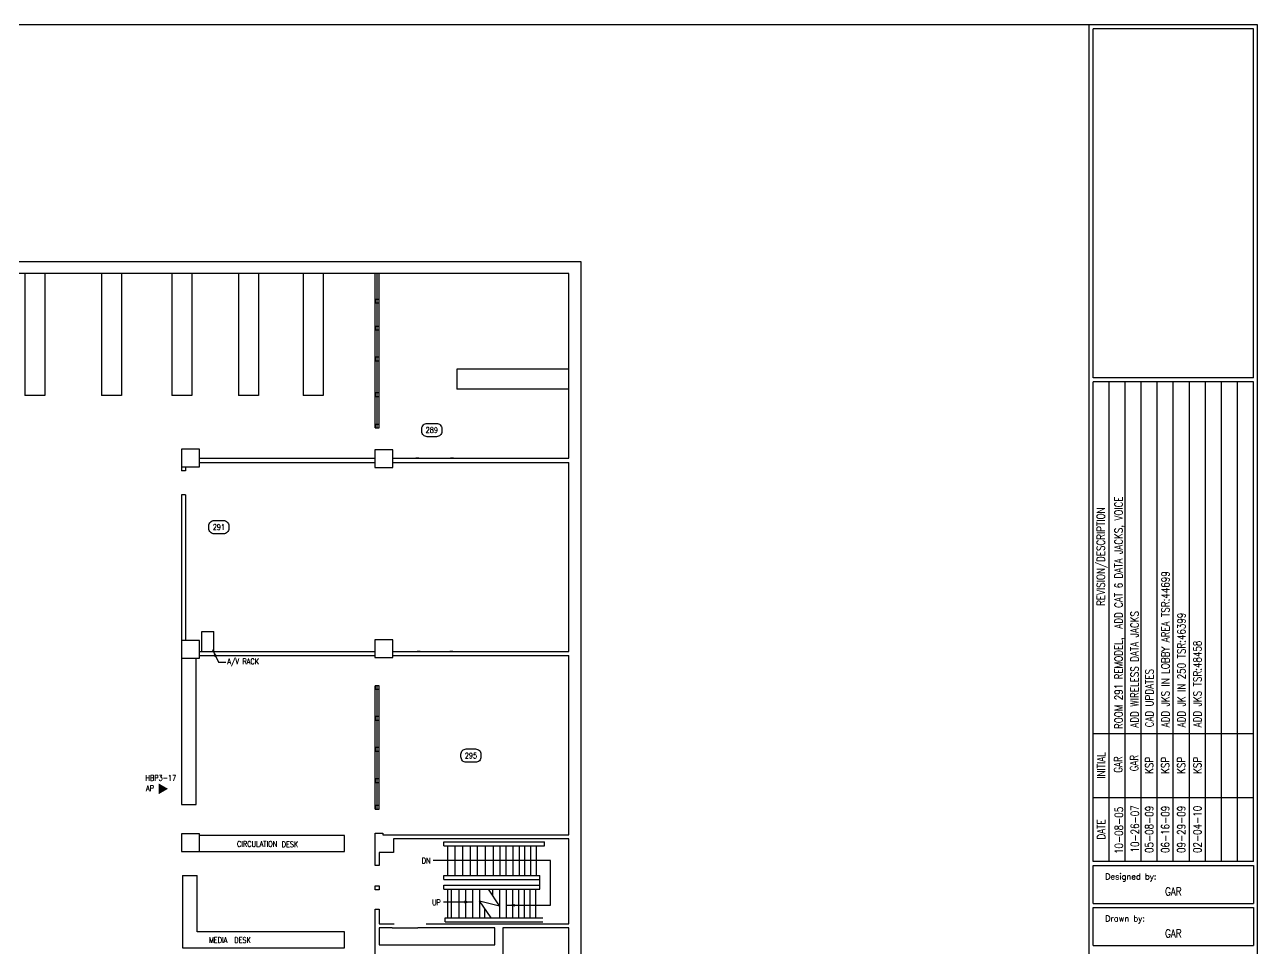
# Model space of a CAD drawing. Extents: x -97 to 5019, y -54 to 3540.
# Drawn here: x 2554 to 4402, y 1928 to 3314 of the extents above; entities that cross this region are included whole.
import ezdxf
from ezdxf.enums import TextEntityAlignment as Align

# ---------------------------------------------------------------- set-up
doc = ezdxf.new("R2010")
doc.units = 0
doc.header["$LTSCALE"] = 48
doc.header["$MEASUREMENT"] = 0
doc.layers.get('0').update_dxf_attribs({"linetype": 'CONTINUOUS'})
for name, color, linetype in [('Bldg', 34, 'CONTINUOUS'), ('BORDER', 2, 'CONTINUOUS'), ('JACK NUMBERS', 1, 'CONTINUOUS'), ('JACK-AP', 1, 'CONTINUOUS'), ('ROOMS', 34, 'CONTINUOUS')]:
    doc.layers.add(name, color=color, linetype=linetype)
doc.styles.add('A', font='SIMPLEX.shx', dxfattribs={"width": 0.8, "height": 8.5})
doc.styles.add('SIMPLEX', font='SIMPLEX.shx', dxfattribs={"height": 12})
doc.styles.get("Standard").update_dxf_attribs({"font": 'txt.shx', "width": 0.8})
doc.dimstyles.get("Standard").update_dxf_attribs({"dimtxt": 0.18, "dimasz": 0.18, "dimexe": 0.18, "dimexo": 0.0625, "dimgap": 0.09, "dimtad": 0, "dimtih": 1, "dimtoh": 1, "dimdec": 4, "dimzin": 0, "dimdsep": 46, "dimtxsty": 'Standard', "dimcen": 0.09, "dimadec": 0, "dimazin": 0, "dimtfac": 1, "dimtdec": 4, "dimtofl": 0, "dimtmove": 0, "dimatfit": 3, "dimfxl": 0, "dimtolj": 1, "dimtzin": 0, "dimarcsym": 0})

# ---------------------------------------------------------------- blocks, each defined once
blk = doc.blocks.new('JA')
blk.add_solid([(0, 0), (13.9, -8), (13.9, 8)])

msp = doc.modelspace()

# ---------------------------------------------------------------- linework, layer by layer
at = {"layer": 'Bldg'}
for p, q in [((1152, 2958.5), (3388, 2958.5)), ((3388, 2958.5), (3388, 1610.8)), ((3369.9, 2940.4), (1082.8, 2940.4)), ((2554.4, 2940.2), (2554.4, 2757.7)), ((2584.4, 2940.2), (2584.4, 2757.7)), ((2669, 2940.2), (2669, 2757.7)), ((2699, 2940.2), (2699, 2757.7)), ((2774.5, 2940.2), (2774.5, 2757.7)), ((2804.5, 2940.2), (2804.5, 2757.7)), ((2874.5, 2940.2), (2874.5, 2757.7)), ((2904.5, 2940.2), (2904.5, 2757.7)), ((2971.7, 2940.2), (2971.7, 2757.7)), ((3001.7, 2940.2), (3001.7, 2757.7)), ((3079.7, 2708.9), (3079.7, 2940.4)), ((3082.7, 2708.9), (3082.7, 2940.4)), ((3085.7, 2708.9), (3085.7, 2940.4)), ((3369.9, 2663.4), (3369.9, 2940.4)), ((3079.7, 2901.7), (3079.7, 2896.5)), ((3085.7, 2901.7), (3079.7, 2901.7)), ((3079.7, 2896.5), (3085.7, 2896.5)), ((3085.7, 2896.5), (3085.7, 2901.7)), ((3079.7, 2861.2), (3079.7, 2856)), ((3085.7, 2861.2), (3079.7, 2861.2)), ((3079.7, 2856), (3085.7, 2856)), ((3085.7, 2856), (3085.7, 2861.2)), ((3079.7, 2814.9), (3079.7, 2809.6)), ((3085.7, 2814.9), (3079.7, 2814.9)), ((3085.7, 2809.6), (3085.7, 2814.9)), ((3079.7, 2809.6), (3085.7, 2809.6)), ((3369.8, 2797.2), (3202, 2797.2)), ((3202, 2797.2), (3202, 2767.2)), ((2584.4, 2757.7), (2554.4, 2757.7)), ((2699, 2757.7), (2669, 2757.7)), ((2804.5, 2757.7), (2774.5, 2757.7)), ((2904.5, 2757.7), (2874.5, 2757.7)), ((3001.7, 2757.7), (2971.7, 2757.7)), ((3079.7, 2761.6), (3079.7, 2756.3)), ((3085.7, 2761.6), (3079.7, 2761.6)), ((3079.7, 2756.3), (3085.7, 2756.3)), ((3085.7, 2756.3), (3085.7, 2761.6)), ((3364.3, 2767.2), (3202, 2767.2)), ((3369.8, 2767.2), (3364.3, 2767.2)), ((3079.7, 2714.2), (3079.7, 2708.9)), ((3085.7, 2714.2), (3079.7, 2714.2)), ((3079.7, 2708.9), (3085.7, 2708.9)), ((3085.7, 2708.9), (3085.7, 2714.2)), ((2816, 2663.4), (3079.2, 2663.4)), ((3106, 2663.4), (3369.9, 2663.4)), ((3145.3, 2663.4), (3140.5, 2663.4)), ((3197.1, 2663.4), (3192.3, 2663.4)), ((2789.2, 2650.4), (2789.2, 2644.4)), ((2795.2, 2644.4), (2789.2, 2644.4)), ((2795.2, 2650.4), (2795.2, 2644.4)), ((2816, 2657.3), (3079.2, 2657.3)), ((3106, 2657.3), (3369.9, 2657.3)), ((3140.5, 2657.3), (3145.3, 2657.3)), ((3192.3, 2657.3), (3197.1, 2657.3)), ((3369.9, 2373.6), (3369.9, 2657.3)), ((2795.2, 2608.4), (2789.2, 2608.4)), ((2789.2, 2608.4), (2789.2, 2390.1)), ((2795.2, 2608.4), (2795.2, 2390.1)), ((2819.4, 2373.6), (2819.4, 2403.6)), ((2819.4, 2403.6), (2837.4, 2403.6)), ((2837.4, 2373.6), (2837.4, 2403.6)), ((2816, 2373.6), (3079.2, 2373.6)), ((2816, 2367.5), (3079.2, 2367.5)), ((3106, 2373.6), (3369.9, 2373.6)), ((3106, 2367.5), (3369.9, 2367.5)), ((3147.3, 2373.6), (3142.5, 2373.6)), ((3142.5, 2367.5), (3147.3, 2367.5)), ((3196.2, 2373.6), (3191.4, 2373.6)), ((3191.4, 2367.5), (3196.2, 2367.5)), ((3369.9, 2098.9), (3369.9, 2367.5)), ((2789.2, 2363.5), (2789.2, 2144.2)), ((2811.1, 2144.2), (2811.1, 2363.5)), ((3079.7, 2137.2), (3079.7, 2322.3)), ((3079.7, 2322.3), (3079.7, 2317)), ((3085.7, 2322.3), (3079.7, 2322.3)), ((3079.7, 2317), (3085.7, 2317)), ((3082.7, 2137.2), (3082.7, 2322.3)), ((3085.7, 2137.2), (3085.7, 2322.3)), ((3085.7, 2317), (3085.7, 2322.3)), ((3079.7, 2276), (3079.7, 2270.7)), ((3085.7, 2276), (3079.7, 2276)), ((3085.7, 2270.7), (3085.7, 2276)), ((3079.7, 2270.7), (3085.7, 2270.7)), ((3079.7, 2229.5), (3079.7, 2224.2)), ((3085.7, 2229.5), (3079.7, 2229.5)), ((3079.7, 2224.2), (3085.7, 2224.2)), ((3085.7, 2224.2), (3085.7, 2229.5)), ((3079.7, 2182.7), (3079.7, 2177.4)), ((3085.7, 2182.7), (3079.7, 2182.7)), ((3085.7, 2177.4), (3085.7, 2182.7)), ((3079.7, 2177.4), (3085.7, 2177.4)), ((2789.2, 2144.1), (2811.1, 2144.1)), ((3079.7, 2142.5), (3079.7, 2137.2)), ((3085.7, 2142.5), (3079.7, 2142.5)), ((3079.7, 2137.2), (3085.7, 2137.2)), ((3085.7, 2137.2), (3085.7, 2142.5)), ((3033.8, 2097.7), (2816.1, 2097.7)), ((3033.8, 2073.6), (3033.8, 2097.7)), ((3079.7, 2098.9), (3079.7, 2101.3)), ((3079.7, 2101.3), (3090.9, 2101.3)), ((3079.7, 2052.5), (3079.7, 2098.9)), ((3090.9, 2101.3), (3090.9, 2098.9)), ((3090.9, 2098.9), (3369.9, 2098.9)), ((3369.9, 2092.9), (3107.2, 2092.9)), ((3107.2, 2092.9), (3107.2, 2072)), ((3369.9, 1965.3), (3369.9, 2092.9)), ((2816.1, 2073.6), (3033.8, 2073.6)), ((3107.2, 2072), (3085.6, 2072)), ((3085.6, 2072), (3085.6, 2052.5)), ((3182.7, 2082.3), (3182.7, 2088.2)), ((3182.7, 2088.2), (3333.3, 2088.2)), ((3182.7, 2082.3), (3333.3, 2082.3)), ((3188.3, 2037.7), (3188.3, 2082.3)), ((3198.8, 2082.3), (3198.8, 2037.7)), ((3210.5, 2082.3), (3210.5, 2037.7)), ((3221.8, 2082.3), (3221.8, 2037.7)), ((3232.4, 2082.3), (3232.4, 2037.7)), ((3244.5, 2082.3), (3244.5, 2037.7)), ((3256.5, 2082.3), (3256.5, 2037.7)), ((3266.7, 2082.3), (3266.7, 2037.7)), ((3275.5, 2082.3), (3275.5, 2037.7)), ((3285.9, 2082.3), (3285.9, 2037.7)), ((3295.7, 2082.3), (3295.7, 2037.7)), ((3303.4, 2082.3), (3303.4, 2037.7)), ((3312.3, 2082.3), (3312.3, 2037.7)), ((3320.8, 2082.3), (3320.8, 2037.7)), ((3333.3, 2082.3), (3333.3, 2088.2)), ((3085.6, 2052.5), (3079.7, 2052.5)), ((3275.5, 2066.2), (3275.5, 2056.2)), ((2790.8, 2037.6), (2790.8, 1929)), ((2790.8, 2037.6), (2812.7, 2037.6)), ((2812.7, 1953.1), (2812.7, 2037.6)), ((3182.7, 2031.8), (3182.7, 2037.7)), ((3182.7, 2037.7), (3326.6, 2037.7)), ((3326.6, 2031.8), (3326.6, 2037.7)), ((3079.7, 2022.1), (3085.6, 2022.1)), ((3079.7, 2016.1), (3079.7, 2022.1)), ((3085.6, 2016.1), (3079.7, 2016.1)), ((3085.6, 2022.1), (3085.6, 2016.1)), ((3182.7, 2031.8), (3326.6, 2031.8)), ((3182.7, 2017.1), (3182.7, 2023.2)), ((3182.7, 2023.2), (3326.6, 2023.2)), ((3182.7, 2017.1), (3182.7, 2020.9)), ((3182.7, 2017.1), (3326.6, 2017.1)), ((3188.3, 1974.2), (3188.3, 2017.1)), ((3194.1, 1974.2), (3194.1, 2017.1)), ((3205.5, 1974.2), (3205.5, 2017.1)), ((3215.6, 1974.2), (3215.6, 2017.1)), ((3225.8, 1974.2), (3225.8, 2017.1)), ((3236.4, 1999.7), (3236.4, 2017.1)), ((3266.1, 1992.1), (3249.4, 2017.1)), ((3256, 2007.2), (3256, 2017.1)), ((3266.4, 1974.2), (3266.4, 2017.1)), ((3276.4, 1974.2), (3276.4, 2017.1)), ((3286, 1974.2), (3286, 2017.1)), ((3294.8, 1974.2), (3294.8, 2017.1)), ((3303.4, 1974.2), (3303.4, 2017.1)), ((3312.2, 1974.2), (3312.2, 2017.1)), ((3320.3, 1974.2), (3320.3, 2017.1)), ((3326.6, 2023.2), (3326.6, 2031.8)), ((3326.6, 2017.1), (3326.6, 2023.2)), ((3253.4, 1974.2), (3236, 1999.8)), ((3236, 1999.8), (3266.1, 1992.1)), ((3236.4, 1974.2), (3236.4, 1999.3)), ((3079.7, 1785.5), (3079.7, 1987.1)), ((3079.7, 1987.1), (3085.6, 1987.1)), ((3085.6, 1987.1), (3085.6, 1965.3)), ((3244, 1974.2), (3244, 1988)), ((3085.6, 1965.3), (3107.9, 1965.3)), ((3155.9, 1965.3), (3369.9, 1965.3)), ((3184.3, 1968.1), (3184.3, 1974.2)), ((3184.3, 1974.2), (3331.2, 1974.2)), ((3184.3, 1968.1), (3331.2, 1968.1)), ((3033.8, 1953.1), (2812.7, 1953.1)), ((3033.8, 1929), (3033.8, 1953.1)), ((3105.1, 1959.2), (3085.6, 1959.2)), ((3085.6, 1959.2), (3085.6, 1933.9)), ((3105.1, 1959.2), (3143.6, 1959.2)), ((3259, 1959.2), (3143.6, 1959.2)), ((3259, 1933.9), (3259, 1959.2)), ((3369.9, 1959.2), (3271, 1959.2)), ((3271, 1959.2), (3271, 1919.9)), ((3369.9, 1872.9), (3369.9, 1959.2)), ((2790.8, 1929), (3033.8, 1929)), ((3085.6, 1933.9), (3259, 1933.9))]:
    msp.add_line(p, q, dxfattribs=at)
at = {"layer": 'Bldg', "flags": 128}
for points in [[(2816, 2650.4), (2816, 2677), (2789.2, 2677), (2789.2, 2650.4)], [(3106, 2649.7), (3106, 2676.2), (3079.2, 2676.2), (3079.2, 2649.7)], [(2816, 2363.5), (2816, 2390.1), (2789.2, 2390.1), (2789.2, 2363.5)], [(3106, 2364.7), (3106, 2391.3), (3079.2, 2391.3), (3079.2, 2364.7)], [(2789.3, 2100.1), (2789.3, 2073.6), (2816.1, 2073.6), (2816.1, 2100.1)]]:
    msp.add_lwpolyline(points, close=True, dxfattribs=at)
at = {"layer": 'BORDER'}
for p, q in [((4150.5, 0), (4150.5, 3313.8)), ((4156.5, 2784), (4156.5, 3307.8)), ((4396.5, 3307.8), (4156.5, 3307.8)), ((4396.5, 2784), (4396.5, 3307.8)), ((4396.5, 2784), (4156.5, 2784)), ((4156.5, 2058.8), (4156.5, 2778)), ((4396.5, 2778), (4156.5, 2778)), ((4180.5, 2058.8), (4180.5, 2778)), ((4204.5, 2058.8), (4204.5, 2778)), ((4228.5, 2058.8), (4228.5, 2778)), ((4252.5, 2058.8), (4252.5, 2778)), ((4276.5, 2058.8), (4276.5, 2778)), ((4300.5, 2058.8), (4300.5, 2778)), ((4324.5, 2058.8), (4324.5, 2778)), ((4348.5, 2058.8), (4348.5, 2778)), ((4372.5, 2058.8), (4372.5, 2778)), ((4396.5, 2058.8), (4396.5, 2778)), ((4402.5, 0), (4402.5, 2784)), ((4402.5, 0), (4402.5, 2784)), ((4156.5, 2250.8), (4396.5, 2250.8)), ((4156.5, 2154.8), (4396.5, 2154.8)), ((4396.5, 2058.8), (4156.5, 2058.8)), ((4156.5, 2052.8), (4396.5, 2052.8)), ((4156.5, 1995.8), (4156.5, 2052.8)), ((4396.5, 2052.8), (4396.5, 1995.8)), ((4156.5, 1995.8), (4396.5, 1995.8)), ((4156.5, 1989.8), (4396.5, 1989.8)), ((4156.5, 1932.8), (4156.5, 1989.8)), ((4396.5, 1989.8), (4396.5, 1932.8)), ((4156.5, 1932.8), (4396.5, 1932.8))]:
    msp.add_line(p, q, dxfattribs=at)
at = {"layer": 'BORDER', "flags": 128}
msp.add_lwpolyline([(4402.5, 3313.8), (0, 3313.8), (0, 0), (4402.5, 0)], close=True, dxfattribs=at)
at = {"layer": 'ROOMS'}
for points in [[(3171.5, 2695.8), (3157.5, 2695.8, -0.414214), (3149.5, 2703.8), (3149.5, 2707.8, -0.414214), (3157.5, 2715.8), (3171.5, 2715.8, -0.414214), (3179.5, 2707.8), (3179.5, 2703.8, -0.414214)], [(2852.2, 2550.2), (2838.2, 2550.2, -0.414214), (2830.2, 2558.2), (2830.2, 2562.2, -0.414214), (2838.2, 2570.2), (2852.2, 2570.2, -0.414214), (2860.2, 2562.2), (2860.2, 2558.2, -0.414214)], [(3230.2, 2207.5), (3216.2, 2207.5, -0.414214), (3208.2, 2215.5), (3208.2, 2219.5, -0.414214), (3216.2, 2227.5), (3230.2, 2227.5, -0.414214), (3238.2, 2219.5), (3238.2, 2215.5, -0.414214)]]:
    msp.add_lwpolyline(points, format="xyb", close=True, dxfattribs=at)

# ---------------------------------------------------------------- block references
at = {"layer": 'JACK-AP', "rotation": 180}
msp.add_blockref('JA', (2768.9, 2167.7), dxfattribs=at)

# ---------------------------------------------------------------- texts
at = {"layer": 'Bldg', "style": 'A', "width": 0.8}
msp.add_text('A/V RACK', height=8.5, dxfattribs=at).set_placement((2857.8, 2354.5))
for s, p in [('CIRCULATION', (2902.5, 2080.7)), ('DESK', (2951.8, 2080.2)), ('DN', (3156.1, 2055.8)), ('UP', (3171.4, 1993)), ('MEDIA', (2844.1, 1936.6)), ('DESK', (2880.7, 1936.5))]:
    msp.add_text(s, height=8.5, dxfattribs=at).set_placement(p, align=Align.CENTER)
at = {"layer": 'BORDER', "style": 'SIMPLEX', "width": 0.8}
for s, p in [('REVISION/DESCRIPTION', (4168.5, 2515.9)), ('INITIAL', (4168.5, 2202.8)), ('GAR', (4193.8, 2204.1)), ('GAR', (4217.8, 2206.2)), ('KSP', (4240.5, 2202.8)), ('KSP', (4264.5, 2202.8)), ('KSP', (4288.5, 2202.8)), ('KSP', (4312.5, 2202.8)), ('10-08-05', (4194.9, 2105.3)), ('10-26-07', (4218.9, 2107.5)), ('05-08-09', (4240.5, 2106.8)), ('06-16-09', (4264.5, 2106.8)), ('09-29-09', (4288.5, 2106.8)), ('02-04-10', (4312.5, 2106.8)), ('DATE', (4168.5, 2106.8))]:
    msp.add_text(s, height=12, rotation=90, dxfattribs=at).set_placement(p, align=Align.MIDDLE)
for s, p in [('ROOM 291 REMODEL,  ADD CAT 6 DATA JACKS, VOICE ', (4200.5, 2257.3)), ('ADD JKS IN LOBBY AREA TSR:44699', (4270.6, 2259.9)), ('ADD WIRELESS DATA JACKS', (4224.5, 2259.4)), ('ADD JK IN 250 TSR:46399', (4294.6, 2259.9)), ('ADD JKS TSR:48458', (4318.6, 2259.9)), ('CAD UPDATES', (4246.6, 2259.9))]:
    msp.add_text(s, height=12, rotation=90, dxfattribs=at).set_placement(p)
at = {"layer": 'BORDER', "style": 'SIMPLEX'}
for s, p in [('Designed by:', (4174.1, 2031.7)), ('Drawn by:', (4174.1, 1968.7))]:
    msp.add_text(s, height=9, dxfattribs=at).set_placement(p)
at = {"layer": 'BORDER', "style": 'SIMPLEX', "width": 0.8}
for p in [(4276.5, 2007.8), (4276.5, 1944.8)]:
    msp.add_text('GAR', height=12, dxfattribs=at).set_placement(p, align=Align.CENTER)
at = {"layer": 'JACK NUMBERS', "style": 'A', "width": 0.8}
msp.add_text('HBP3-17', height=8.5, dxfattribs=at).set_placement((2735.1, 2179.9))
at = {"layer": 'JACK-AP', "style": 'A', "width": 0.8}
msp.add_text('AP', height=8.5, dxfattribs=at).set_placement((2735.9, 2164.4))
at = {"layer": 'ROOMS', "style": 'A', "width": 0.8}
for s, p in [('289', (3164.5, 2705.8)), ('291', (2845.2, 2560.2)), ('295', (3223.2, 2217.5))]:
    msp.add_text(s, height=8.5, dxfattribs=at).set_placement(p, align=Align.MIDDLE)

# ---------------------------------------------------------------- leaders
at = {"layer": 'Bldg'}
for points in [[(2835.5, 2376.8), (2844.6, 2357.8), (2855.5, 2357.8)], [(3276.9, 1993), (3342.7, 1993), (3342.7, 2060.2), (3166.6, 2060.2)], [(3225.2, 1997.9), (3181.9, 1997.9)]]:
    msp.add_leader(points, dimstyle='Standard', override={"dimtxt": 8.5, "dimasz": 12, "dimdec": 3, "dimlunit": 3, "dimtxsty": 'A', "dimtdec": 3, "dimtmove": 2}, dxfattribs=at)

doc.saveas('drawing.dxf')
